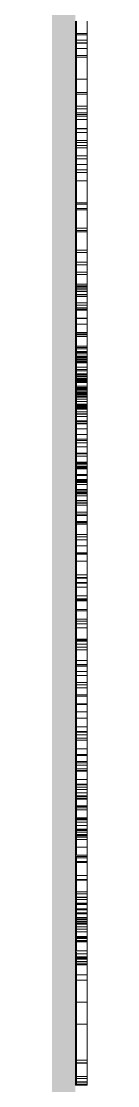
# Model space of a CAD drawing. Header units: millimetres. Extents: x -2766 to 205613, y -8553 to 29000.
# Drawn here: x 30910 to 30940, y 6154 to 7064 of the extents above; entities that cross this region are included whole.
import ezdxf

# ---------------------------------------------------------------- set-up
doc = ezdxf.new("R2010")
doc.units = ezdxf.units.MM
for name, color, linetype, lineweight, true_color in [('A-WALL-1', 9, 'Continuous', 9, 0x808080), ('A-WALL-FNSH-1', 9, 'Continuous', 9, 0x808080), ('I-FURN-1', 9, 'Continuous', 9, 0x808080)]:
    doc.layers.add(name, color=color, linetype=linetype, lineweight=lineweight, true_color=true_color)
doc.layers.add('I-WALL', color=7, linetype='Continuous', lineweight=9)

# ---------------------------------------------------------------- blocks, each defined once
blk = doc.blocks.new('Надпись в вестибюле_2 - Надпись в вестибюле_2-32623903-План расстановки мебели и оборудования 2 этажа в осях 1-12')
at = {"layer": 'I-FURN-1'}
for p, q in [((-294.08, 0), (-274.91, 0)), ((-294.08, 0), (-199.91, 0)), ((-275.25, 0), (-294.08, 0)), ((-294.08, -10), (-294.08, 0)), ((-294.08, 0), (-294.08, -10)), ((-293.75, 0), (-293.75, -10)), ((-293.75, 0), (-293.75, -10)), ((-293.24, 0), (-293.24, -10)), ((-291.45, 0), (-291.45, -10)), ((-291.18, 0), (-291.18, -10)), ((-288.37, 0), (-288.37, -10)), ((-286.74, -10), (-286.74, 0)), ((-199.91, 0), (-275.25, 0)), ((-275.25, 0), (-275.25, -10)), ((-275.25, 0), (-275.25, -10)), ((-274.91, -10), (-274.91, 0)), ((-274.91, 0), (-274.91, -10)), ((-272.62, 0), (-272.62, -10)), ((-272.62, 0), (-272.62, -10)), ((-241.95, 0), (-199.91, 0)), ((-241.95, 0), (-241.95, -10)), ((-241.95, 0), (-241.95, -10)), ((-223.17, -10), (-223.17, 0)), ((-223.17, 0), (-223.17, -10)), ((-223.12, -10), (-223.12, 0)), ((-223.12, 0), (-223.12, -10)), ((-223.12, -10), (-223.12, 0)), ((-223.12, 0), (-223.12, -10)), ((-204.34, 0), (-204.34, -10)), ((-204.34, 0), (-204.34, -10)), ((-199.91, 0), (-190.49, 0)), ((-199.91, 0), (-199.91, -10)), ((-199.91, 0), (-199.91, -10)), ((-191.33, 0), (-191.33, -10)), ((-190.49, 0), (-185.47, 0)), ((-190.49, 0), (-185.47, 0)), ((-188.34, 0), (-190.49, 0)), ((-190.49, 0), (-190.49, -10)), ((-188.72, 0), (-188.72, -10)), ((-181.88, 0), (-188.34, 0)), ((-188.34, -10), (-188.34, 0)), ((-186.33, 0), (-186.33, -10)), ((-185.47, 0), (-179.19, 0)), ((-185.47, 0), (-185.47, -10)), ((-184.89, 0), (-184.89, -10)), ((-184.49, 0), (-184.49, -10)), ((-184.45, 0), (-180.1, 0)), ((-184.45, 0), (-184.45, -10)), ((-171.65, 0), (-181.88, 0)), ((-181.88, 0), (-181.88, -10)), ((-179.19, 0), (-170.4, 0)), ((-179.19, 0), (-179.19, -10)), ((-171.65, 0), (-167.89, 0)), ((-167.73, 0), (-171.65, 0)), ((-171.65, -10), (-171.65, 0)), ((-171.25, 0), (-171.25, -10)), ((-170.51, 0), (-170.51, -10)), ((-170.4, 0), (-147.4, 0)), ((-156.59, 0), (-170.4, 0)), ((-170.4, 0), (-170.4, -10)), ((-168.63, 0), (-168.63, -10)), ((-167.89, 0), (-156.59, 0)), ((-167.89, 0), (-167.89, -10)), ((-155.94, 0), (-167.73, 0)), ((-167.73, 0), (-167.73, -10)), ((-167.13, 0), (-167.13, -10)), ((-163.06, 0), (-163.06, -10)), ((-160.74, 0), (-160.74, -10)), ((-158.68, 0), (-158.68, -10)), ((-156.59, 0), (-139.61, 0)), ((-156.59, 0), (-156.59, -10)), ((-139.61, 0), (-156.57, 0)), ((-156.57, 0), (-156.57, -10)), ((-156.55, 0), (-156.55, -10)), ((-156.29, 0), (-156.29, -10)), ((-156.27, 0), (-156.27, -10)), ((-138.72, 0), (-155.94, 0)), ((-155.94, 0), (-155.94, -10)), ((-154.89, 0), (-154.89, -10)), ((-154.89, 0), (-154.89, -10)), ((-153.99, 0), (-153.99, -10)), ((-152.48, 0), (-152.48, -10)), ((-151.38, 0), (-151.38, -10)), ((-150.85, 0), (-150.85, -10)), ((-147.77, 0), (-147.77, -10)), ((-147.4, 0), (-118.57, 0)), ((-147.4, 0), (-147.4, -10)), ((-146.83, 0), (-146.83, -10)), ((-144.35, 0), (-144.35, -10)), ((-143.32, 0), (-143.32, -10)), ((-139.66, 0), (-139.66, -10)), ((-139.61, 0), (-118.79, 0)), ((-139.61, 0), (-139.61, -10)), ((-118.79, 0), (-138.75, 0)), ((-138.75, 0), (-138.75, -10)), ((-118.57, 0), (-138.72, 0)), ((-138.72, 0), (-138.72, -10)), ((-138.71, 0), (-138.71, -10)), ((-135.43, 0), (-135.43, -10)), ((-133.7, -10), (-133.7, 0)), ((-133.7, 0), (-133.7, -10)), ((-133.65, 0), (-133.65, -10)), ((-133.37, 0), (-133.37, -10)), ((-130.56, 0), (-130.56, -10)), ((-128.94, -10), (-128.94, 0)), ((-118.79, 0), (-118.79, -10)), ((-118.68, 0), (-118.68, -10)), ((-118.57, 0), (-98.8, 0)), ((-99.77, 0), (-118.57, 0)), ((-118.57, 0), (-98.8, 0)), ((-118.57, 0), (-118.57, -10)), ((-103.88, 0), (-118.46, 0)), ((-118.46, 0), (-118.46, -10)), ((-114.87, -10), (-114.87, 0)), ((-114.87, 0), (-114.87, -10)), ((-114.87, 0), (-114.87, -10)), ((-114.87, 0), (-114.87, -10)), ((-90.81, 0), (-103.88, 0)), ((-103.88, 0), (-103.88, -10)), ((-103.04, 0), (-98.8, 0)), ((-103.04, 0), (-103.04, -10)), ((-103.04, 0), (-103.04, -10)), ((-99.77, 0), (-99.77, -10)), ((-98.8, 0), (-81.08, 0)), ((-98.8, 0), (-98.8, -10)), ((-97.67, 0), (-81.08, 0)), ((-82.2, 0), (-97.67, 0)), ((-97.67, 0), (-81.08, 0)), ((-97.67, 0), (-97.67, -10)), ((-81.08, 0), (-90.81, 0)), ((-90.81, 0), (-90.81, -10)), ((-84.2, 0), (-84.2, -10)), ((-84.2, 0), (-84.2, -10)), ((-84.2, 0), (-84.2, -10)), ((-84.2, 0), (-84.2, -10)), ((-82.2, 0), (-82.2, -10)), ((-81.08, 0), (-66.37, 0)), ((-81.08, 0), (-81.08, -10)), ((-80.66, 0), (-66.37, 0)), ((-67.22, 0), (-80.66, 0)), ((-80.66, 0), (-69.44, 0)), ((-80.66, 0), (-80.66, -10)), ((-72.1, 0), (-79.98, 0)), ((-79.98, 0), (-79.98, -10)), ((-77.86, 0), (-77.86, -10)), ((-76.57, 0), (-76.57, -10)), ((-75.91, 0), (-75.91, -10)), ((-75.47, 0), (-75.47, -10)), ((-67.3, 0), (-72.1, 0)), ((-72.1, 0), (-72.1, -10)), ((-69.44, 0), (-66.37, 0)), ((-69.44, 0), (-69.44, -10)), ((-67.3, 0), (-67.3, -10)), ((-67.22, 0), (-67.22, -10)), ((-66.37, 0), (-55.62, 0)), ((-66.37, 0), (-66.37, -10)), ((-65.7, 0), (-46.87, 0)), ((-56.08, 0), (-65.7, 0)), ((-65.7, 0), (-65.7, -10)), ((-58.77, 0), (-58.77, -10)), ((-57.07, 0), (-57.07, -10)), ((-56.08, 0), (-56.08, -10)), ((-55.62, 0), (-49.06, 0)), ((-49.17, 0), (-55.62, 0)), ((-55.62, 0), (-55.62, -10)), ((-55.35, 0), (-55.35, -10)), ((-49.81, 0), (-49.81, -10)), ((-49.17, 0), (-49.17, -10)), ((-49.06, 0), (-46.87, 0)), ((-46.87, 0), (-49.06, 0)), ((-49.06, 0), (-49.06, -10)), ((-47.73, 0), (-47.73, -10)), ((-46.87, 0), (-37.45, 0)), ((-46.87, 0), (-46.87, -10)), ((-44.36, 0), (-44.36, -10)), ((-41.58, 0), (-41.58, -10)), ((-39.53, 0), (-39.53, -10)), ((-37.45, 0), (-6.84, 0)), ((-18.61, 0), (-37.45, 0)), ((-37.45, 0), (-25.68, 0)), ((-37.45, -10), (-37.45, 0)), ((-37.45, 0), (-37.45, -10)), ((-37.04, 0), (-37.04, -10)), ((-32.81, 0), (-32.81, -10)), ((-25.68, 0), (-17.44, 0)), ((-25.68, 0), (-25.68, -10)), ((-25.18, 0), (-25.18, -10)), ((-23.72, 0), (-23.72, -10)), ((-20.69, 0), (-20.69, -10)), ((-6.84, 0), (-18.61, 0)), ((-18.61, 0), (-18.61, -10)), ((-18.61, 0), (-18.61, -10)), ((-17.44, 0), (-11.55, 0)), ((-17.44, 0), (-17.44, -10)), ((-12.34, -10), (-12.34, 0)), ((-11.55, 0), (-6.84, 0)), ((-11.55, 0), (-11.55, -10)), ((-6.84, 0), (5.26, 0)), ((2.5, 0), (-6.84, 0)), ((-6.84, 0), (63.79, 0)), ((-6.84, 0), (82.63, 0)), ((63.79, 0), (-6.84, 0)), ((-6.84, 0), (-6.84, -10)), ((-6.84, 0), (-6.84, -10)), ((-6.84, 0), (-6.84, -10)), ((0.56, 0), (0.56, -10)), ((0.56, 0), (0.56, -10)), ((8.17, 0), (2.5, 0)), ((2.5, 0), (2.5, -10)), ((5.26, -10), (5.26, 0)), ((5.26, 0), (5.26, -10)), ((7.56, 0), (7.56, -10)), ((7.62, 0), (7.62, -10)), ((7.62, 0), (7.62, -10)), ((11.99, 0), (8.17, 0)), ((8.17, 0), (8.17, -10)), ((63.79, 0), (11.99, 0)), ((11.99, 0), (11.99, -10)), ((11.99, 0), (11.99, -10)), ((19.39, 0), (19.39, -10)), ((19.39, 0), (19.39, -10)), ((24.78, 0), (24.78, -10)), ((31.16, 0), (31.16, -10)), ((31.7, -10), (31.7, 0)), ((38.23, 0), (38.23, -10)), ((38.23, 0), (38.23, -10)), ((39.4, 0), (39.4, -10)), ((45.29, 0), (45.29, -10)), ((47.81, 0), (47.81, -10)), ((50, 0), (63.79, 0)), ((50, 0), (50, -10)), ((50, 0), (50, -10)), ((50, 0), (50, -10)), ((55.83, 0), (55.83, -10)), ((59.34, 0), (59.34, -10)), ((63.79, 0), (65.31, 0)), ((77.92, 0), (63.79, 0)), ((63.79, -10), (63.79, 0)), ((63.79, 0), (63.79, -10)), ((63.85, 0), (63.85, -10)), ((65.01, 0), (65.01, -10)), ((65.31, 0), (85.32, 0)), ((65.31, 0), (86.17, 0)), ((96.75, 0), (65.31, 0)), ((65.31, -10), (65.31, 0)), ((68.83, 0), (68.83, -10)), ((68.83, 0), (68.83, -10)), ((96.75, 0), (77.92, 0)), ((77.92, 0), (77.92, -10)), ((77.92, 0), (77.92, -10)), ((79.96, 0), (79.96, -10)), ((82.63, 0), (96.75, 0)), ((82.63, -10), (82.63, 0)), ((82.63, 0), (82.63, -10)), ((85.32, 0), (85.32, -10)), ((85.32, 0), (85.32, -10)), ((86.17, 0), (96.75, 0)), ((86.17, 0), (96.75, 0)), ((96.75, 0), (86.17, 0)), ((86.17, 0), (96.75, 0)), ((86.17, 0), (86.17, -10)), ((86.84, 0), (86.84, -10)), ((96.75, 0), (120.3, 0)), ((96.75, 0), (120.3, 0)), ((102.28, 0), (96.75, 0)), ((96.75, 0), (100.15, 0)), ((120.3, 0), (96.75, 0)), ((96.75, 0), (96.75, -10)), ((96.75, 0), (96.75, -10)), ((100.15, 0), (111.15, 0)), ((100.15, 0), (100.15, -10)), ((111.15, 0), (102.28, 0)), ((102.28, 0), (102.28, -10)), ((104.09, 0), (104.09, -10)), ((111.15, 0), (120.3, 0)), ((111.15, 0), (111.15, -10)), ((119.68, 0), (112.3, 0)), ((112.3, 0), (112.3, -10)), ((119.68, 0), (119.68, -10)), ((120.3, 0), (131.24, 0)), ((120.3, 0), (139.13, 0)), ((139.13, 0), (120.3, 0)), ((120.3, 0), (120.3, -10)), ((120.3, 0), (120.3, -10)), ((120.63, -10), (120.63, 0)), ((120.63, 0), (120.63, -10)), ((121.34, 0), (139.13, 0)), ((135.25, 0), (121.34, 0)), ((121.34, 0), (121.34, -10)), ((124, 0), (124, -10)), ((131.24, 0), (171.78, 0)), ((131.24, 0), (131.24, -10)), ((134.76, -10), (134.76, 0)), ((134.76, 0), (134.76, -10)), ((192.45, 0), (135.25, 0)), ((135.25, 0), (135.25, -10)), ((139.13, 0), (219.18, 0)), ((219.18, 0), (139.13, 0)), ((139.13, 0), (139.13, -10)), ((139.13, 0), (139.13, -10)), ((139.13, 0), (139.13, -10)), ((139.13, 0), (139.13, -10)), ((139.4, -10), (139.4, 0)), ((139.47, 0), (139.47, -10)), ((139.47, 0), (139.47, -10)), ((141.77, -10), (141.77, 0)), ((141.77, 0), (141.77, -10)), ((153.59, 0), (153.59, -10)), ((153.59, 0), (153.59, -10)), ((159.41, 0), (159.41, -10)), ((159.41, 0), (159.41, -10)), ((160.26, 0), (160.26, -10)), ((160.6, 0), (160.6, -10)), ((160.6, 0), (160.6, -10)), ((166.54, 0), (187.4, 0)), ((166.54, 0), (166.54, -10)), ((171.78, 0), (192.45, 0)), ((171.78, 0), (171.78, -10)), ((174.24, 0), (174.24, -10)), ((176.37, 0), (176.37, -10)), ((185.24, 0), (185.24, -10)), ((186.39, 0), (186.39, -10)), ((186.56, 0), (186.56, -10)), ((186.56, 0), (186.56, -10)), ((187.4, 0), (187.4, -10)), ((192.45, 0), (192.45, -10)), ((193.77, 0), (193.77, -10)), ((195.43, 0), (195.43, -10)), ((201.38, 0), (201.38, -10)), ((205.02, 0), (203.05, 0)), ((203.05, 0), (205.28, 0)), ((203.05, 0), (203.05, -10)), ((203.52, 0), (203.52, -10)), ((205.02, 0), (205.02, -10)), ((210.94, 0), (205.28, 0)), ((205.28, 0), (211.97, 0)), ((205.28, 0), (205.28, -10)), ((205.32, 0), (205.32, -10)), ((209.33, 0), (209.33, -10)), ((210.94, 0), (210.94, -10)), ((220.63, 0), (211.97, 0)), ((211.97, 0), (222.77, 0)), ((211.97, 0), (211.97, -10)), ((212.38, 0), (212.38, -10)), ((213.53, 0), (213.53, -10)), ((214.75, 0), (214.75, -10)), ((214.75, 0), (214.75, -10)), ((219.18, 0), (238.02, 0)), ((238.02, 0), (219.18, 0)), ((219.18, -10), (219.18, 0)), ((219.18, 0), (219.18, -10)), ((219.18, 0), (219.18, -10)), ((219.18, 0), (219.18, -10)), ((221.88, 0), (220.63, 0)), ((220.63, 0), (220.63, -10)), ((220.92, 0), (220.92, -10)), ((221.88, 0), (221.88, -10)), ((222.57, 0), (222.57, -10)), ((222.77, 0), (237.33, 0)), ((226.68, 0), (222.77, 0)), ((222.77, 0), (222.77, -10)), ((233.93, 0), (223.3, 0)), ((223.3, 0), (227.57, 0)), ((223.3, 0), (223.3, -10)), ((233.25, 0), (226.68, 0)), ((226.68, 0), (226.68, -10)), ((227.57, 0), (234.83, 0)), ((227.57, 0), (227.57, -10)), ((232.47, 0), (232.47, -10)), ((237.33, 0), (233.25, 0)), ((233.25, 0), (233.25, -10)), ((233.59, 0), (233.59, -10)), ((233.59, 0), (233.59, -10)), ((233.93, 0), (233.93, -10)), ((237.33, 0), (234.83, 0)), ((234.83, 0), (237.33, 0)), ((234.83, 0), (234.83, -10)), ((236.48, 0), (236.48, -10)), ((237.33, 0), (237.33, -10)), ((251.28, 0), (238.02, 0)), ((238.02, 0), (254.61, 0)), ((243.33, 0), (238.02, 0)), ((238.02, 0), (245.26, 0)), ((238.02, 0), (238.02, -10)), ((238.02, 0), (238.02, -10)), ((256.62, 0), (243.33, 0)), ((243.33, 0), (243.33, -10)), ((245.26, 0), (257.76, 0)), ((245.26, 0), (245.26, -10)), ((245.86, 0), (245.86, -10)), ((261.64, 0), (251.28, 0)), ((251.28, 0), (251.28, -10)), ((254.61, 0), (261.64, 0)), ((254.61, 0), (254.61, -10)), ((261.64, 0), (256.62, 0)), ((256.62, 0), (256.62, -10)), ((257.76, 0), (261.64, 0)), ((257.76, 0), (257.76, -10)), ((270.98, 0), (261.64, 0)), ((261.64, 0), (270.98, 0)), ((270.98, 0), (261.64, 0)), ((261.64, 0), (270.98, 0)), ((270.98, 0), (261.64, 0)), ((261.64, 0), (270.98, 0)), ((261.64, 0), (261.64, -10)), ((266.54, 0), (266.54, -10)), ((270.98, 0), (272.52, 0)), ((272.52, 0), (270.98, 0)), ((283.53, 0), (270.98, 0)), ((270.98, 0), (286.76, 0)), ((272.52, 0), (270.98, 0)), ((270.98, 0), (272.52, 0)), ((270.98, -10), (270.98, 0)), ((272.52, 0), (271.25, 0)), ((271.25, 0), (272.52, 0)), ((271.25, 0), (271.25, -10)), ((272.52, 0), (277.14, 0)), ((272.52, 0), (272.52, -10)), ((272.8, 0), (272.8, -10)), ((273.01, -10), (273.01, 0)), ((273.13, 0), (273.13, -10)), ((273.53, 0), (286.76, 0)), ((286.76, 0), (273.53, 0)), ((273.53, 0), (289.82, 0)), ((286.76, 0), (273.53, 0)), ((273.53, 0), (286.76, 0)), ((273.53, 0), (273.53, -10)), ((281.19, 0), (273.53, 0)), ((273.53, 0), (273.53, -10)), ((277.13, 0), (277.13, -10)), ((277.14, 0), (284.35, 0)), ((277.14, 0), (277.14, -10)), ((279.11, 0), (279.11, -10)), ((279.36, 0), (279.36, -10)), ((289.82, 0), (281.19, 0)), ((281.19, 0), (281.19, -10)), ((283.53, -10), (283.53, 0)), ((289.82, 0), (284.35, 0)), ((284.35, 0), (293.63, 0)), ((284.35, 0), (284.35, -10)), ((285.02, 0), (285.02, -10)), ((286.05, 0), (286.05, -10)), ((286.76, 0), (289.82, 0)), ((286.76, 0), (286.76, -10)), ((289.82, 0), (286.83, 0)), ((286.83, 0), (286.83, -10)), ((286.97, 0), (289.82, 0)), ((289.82, 0), (286.97, 0)), ((286.97, 0), (289.82, 0)), ((286.97, 0), (286.97, -10)), ((287.74, 0), (287.74, -10)), ((287.74, 0), (287.74, -10)), ((289.82, 0), (293.63, 0)), ((293.63, 0), (289.82, 0)), ((289.82, 0), (293.63, 0)), ((293.63, 0), (289.82, 0)), ((289.82, 0), (293.63, 0)), ((293.63, 0), (289.82, 0)), ((289.82, 0), (293.63, 0)), ((293.63, 0), (289.82, 0)), ((291.81, 0), (289.82, 0)), ((289.82, 0), (293.63, 0)), ((289.82, 0), (289.82, -10)), ((297.78, 0), (291.81, 0)), ((291.81, 0), (291.81, -10)), ((293.63, 0), (323.77, 0)), ((293.63, 0), (293.63, -10)), ((293.68, 0), (293.68, -10)), ((302.03, 0), (293.99, 0)), ((293.99, 0), (302.03, 0)), ((293.99, 0), (306.21, 0)), ((293.99, 0), (293.99, -10)), ((294.18, 0), (311.26, 0)), ((298.25, 0), (294.18, 0)), ((294.18, 0), (300.08, 0)), ((294.18, 0), (294.18, -10)), ((312.74, 0), (294.18, 0)), ((294.18, 0), (294.18, -10)), ((312.57, 0), (294.65, 0)), ((294.65, 0), (294.65, -10)), ((294.72, 0), (294.72, -10)), ((295.97, 0), (295.97, -10)), ((296.86, 0), (296.86, -10)), ((297.39, 0), (297.39, -10)), ((308.06, 0), (297.78, 0)), ((297.78, 0), (297.78, -10)), ((306.21, 0), (298.25, 0)), ((298.25, 0), (298.25, -10)), ((299.57, 0), (299.57, -10)), ((299.57, 0), (299.57, -10)), ((300.08, 0), (312.74, 0)), ((300.08, 0), (309.97, 0)), ((300.08, 0), (300.08, -10)), ((300.77, 0), (300.77, -10)), ((301.65, 0), (301.65, -10)), ((302.03, 0), (312.74, 0)), ((302.03, 0), (302.03, -10)), ((312.74, 0), (303.14, 0)), ((303.14, 0), (303.14, -10)), ((306.21, 0), (327.71, 0)), ((306.21, 0), (306.21, -10)), ((306.58, 0), (306.58, -10)), ((306.58, 0), (306.58, -10)), ((312.74, 0), (307.18, 0)), ((307.18, 0), (307.18, -10)), ((307.33, 0), (307.33, -10)), ((308.02, 0), (308.02, -10)), ((322.96, 0), (308.06, 0)), ((308.06, 0), (308.06, -10)), ((308.92, 0), (308.92, -10)), ((309.97, 0), (312.74, 0)), ((309.97, 0), (309.97, -10)), ((311.26, 0), (312.74, 0)), ((311.26, 0), (311.26, -10)), ((311.42, 0), (311.42, -10)), ((312.57, 0), (312.57, -10)), ((312.74, 0), (323.77, 0)), ((323.77, 0), (312.74, 0)), ((312.74, 0), (323.77, 0)), ((312.74, 0), (316.06, 0)), ((317.3, 0), (312.74, 0)), ((312.74, 0), (312.74, -10)), ((323.77, 0), (313.71, 0)), ((313.71, 0), (313.71, -10)), ((316.06, 0), (323.77, 0)), ((316.06, -10), (316.06, 0)), ((327.25, 0), (317.3, 0)), ((317.3, 0), (317.3, -10)), ((317.42, 0), (317.42, -10)), ((319.35, 0), (319.35, -10)), ((322.96, 0), (322.96, -10)), ((323.77, 0), (388.7, 0)), ((369.87, 0), (323.77, 0)), ((323.77, 0), (323.77, -10)), ((324.22, 0), (332.54, 0)), ((324.22, 0), (332.54, 0)), ((326.2, 0), (324.22, 0)), ((324.22, 0), (332.54, 0)), ((332.54, 0), (324.22, 0)), ((324.22, 0), (324.22, -10)), ((325.37, 0), (325.37, -10)), ((332.54, 0), (326.2, 0)), ((326.2, 0), (326.2, -10)), ((327.25, 0), (327.25, -10)), ((336.21, 0), (327.71, 0)), ((327.71, 0), (369.87, 0)), ((327.71, 0), (327.71, -10)), ((328.69, 0), (328.69, -10)), ((330.71, 0), (330.71, -10)), ((331.85, 0), (331.85, -10)), ((332.54, 0), (334.9, 0)), ((332.54, 0), (334.9, 0)), ((334.9, 0), (332.54, 0)), ((332.54, 0), (332.54, -10)), ((334.9, 0), (360.79, 0)), ((334.9, 0), (334.9, -10)), ((347.13, 0), (336.21, 0)), ((336.21, 0), (336.21, -10)), ((337.18, -10), (337.18, 0)), ((337.18, 0), (337.18, -10)), ((345.34, 0), (345.34, -10)), ((346.88, 0), (346.88, -10)), ((369.87, 0), (347.13, 0)), ((347.13, 0), (347.13, -10)), ((347.21, 0), (347.21, -10)), ((347.62, 0), (347.62, -10)), ((349.01, -10), (349.01, 0)), ((349.01, 0), (349.01, -10)), ((356.02, 0), (356.02, -10)), ((356.02, 0), (356.02, -10)), ((356.02, 0), (356.02, -10)), ((356.02, 0), (356.02, -10)), ((360.79, 0), (369.87, 0)), ((360.79, 0), (369.87, 0)), ((369.87, 0), (360.79, 0)), ((360.79, -10), (360.79, 0)), ((360.79, 0), (360.79, -10)), ((360.92, 0), (360.92, -10)), ((361.06, 0), (361.06, -10)), ((367.85, 0), (367.85, -10)), ((367.85, 0), (367.85, -10)), ((368.27, 0), (368.27, -10)), ((368.74, 0), (368.74, -10)), ((369.87, 0), (388.7, 0)), ((369.87, 0), (379.63, 0)), ((380.99, 0), (369.87, 0)), ((388.7, 0), (369.87, 0)), ((369.87, 0), (369.87, -10)), ((369.87, 0), (369.87, -10)), ((369.87, -10), (369.87, 0)), ((369.87, 0), (369.87, -10)), ((372.34, 0), (372.34, -10)), ((374.16, 0), (374.16, -10)), ((379.63, 0), (388.7, 0)), ((379.63, 0), (379.63, -10)), ((379.63, 0), (379.63, -10)), ((388.7, 0), (380.99, 0)), ((380.99, 0), (380.99, -10)), ((381.26, 0), (381.26, -10)), ((384.05, 0), (384.05, -10)), ((385.35, 0), (385.35, -10)), ((386.65, 0), (386.65, -10)), ((387.79, 0), (387.79, -10)), ((388.7, 0), (417.29, 0)), ((388.7, 0), (419.31, 0)), ((419.31, 0), (388.7, 0)), ((388.7, 0), (388.7, -10)), ((388.7, 0), (388.7, -10)), ((390.15, -10), (390.15, 0)), ((398.31, 0), (398.31, -10)), ((400.29, 0), (400.29, -10)), ((406.63, 0), (406.63, -10)), ((408.98, 0), (408.98, -10)), ((417.29, 0), (417.29, -10)), ((417.29, 0), (417.29, -10)), ((419.31, 0), (458.5, 0)), ((459.68, 0), (419.31, 0)), ((419.31, 0), (438.15, 0)), ((584.12, 0), (419.31, 0)), ((419.31, 0), (419.31, -10)), ((419.31, 0), (419.31, -10)), ((434.88, -10), (434.88, 0)), ((434.88, 0), (434.88, -10)), ((436.07, 0), (436.07, -10)), ((436.07, 0), (436.07, -10)), ((436.07, 0), (436.07, -10)), ((436.07, 0), (436.07, -10)), ((438.15, 0), (492.3, 0)), ((438.15, 0), (438.15, -10)), ((438.15, 0), (438.15, -10)), ((453.72, 0), (453.72, -10)), ((453.72, 0), (453.72, -10)), ((454.91, 0), (454.91, -10)), ((454.91, 0), (454.91, -10)), ((458.5, 0), (478.52, 0)), ((458.5, 0), (458.5, -10)), ((478.52, 0), (459.68, 0)), ((459.68, 0), (459.68, -10)), ((459.68, 0), (459.68, -10)), ((478.52, 0), (478.52, -10)), ((478.52, 0), (478.52, -10)), ((485.57, 0), (497.35, 0)), ((485.57, 0), (485.57, -10)), ((485.57, 0), (485.57, -10)), ((487.87, -10), (487.87, 0)), ((487.87, 0), (487.87, -10)), ((492.3, 0), (511.14, 0)), ((492.3, -10), (492.3, 0)), ((492.3, 0), (492.3, -10)), ((497.35, 0), (584.12, 0)), ((512.99, 0), (497.35, 0)), ((497.35, 0), (499.71, 0)), ((497.35, 0), (497.35, -10)), ((499.71, 0), (508.72, 0)), ((499.71, 0), (499.71, -10)), ((506.7, 0), (506.7, -10)), ((506.7, 0), (506.7, -10)), ((506.7, 0), (506.7, -10)), ((506.7, 0), (506.7, -10)), ((508.72, 0), (519.63, 0)), ((508.72, 0), (508.72, -10)), ((511.14, 0), (565.29, 0)), ((511.14, 0), (511.14, -10)), ((511.14, 0), (511.14, -10)), ((522.79, 0), (512.99, 0)), ((512.99, 0), (512.99, -10)), ((519.63, 0), (523.25, 0)), ((519.63, 0), (519.63, -10)), ((522.79, 0), (522.79, -10)), ((523.25, 0), (584.12, 0)), ((530.72, 0), (523.25, 0)), ((523.25, -10), (523.25, 0)), ((523.25, 0), (523.25, -10)), ((536.51, 0), (530.72, 0)), ((530.72, 0), (530.72, -10)), ((533.77, 0), (533.77, -10)), ((533.77, 0), (533.77, -10)), ((535.01, -10), (535.01, 0)), ((535.01, 0), (535.01, -10)), ((539.9, 0), (536.51, 0)), ((536.51, 0), (536.51, -10)), ((542.09, 0), (539.9, 0)), ((539.9, 0), (539.9, -10)), ((584.12, 0), (542.09, 0)), ((542.09, 0), (542.09, -10)), ((542.09, 0), (542.09, -10)), ((552.6, 0), (552.6, -10)), ((552.6, 0), (552.6, -10)), ((553.85, 0), (553.85, -10)), ((553.85, 0), (553.85, -10)), ((565.29, 0), (584.12, 0)), ((565.29, 0), (565.29, -10)), ((565.29, 0), (565.29, -10)), ((584.12, 0), (603.29, 0)), ((584.12, 0), (614.73, 0)), ((596.24, 0), (584.12, 0)), ((584.12, 0), (584.12, -10)), ((584.12, 0), (584.12, -10)), ((585.57, 0), (585.57, -10)), ((585.57, 0), (585.57, -10)), ((591.47, 0), (591.47, -10)), ((591.47, 0), (591.47, -10)), ((596.17, 0), (596.17, -10)), ((596.17, 0), (596.17, -10)), ((614.73, 0), (596.24, 0)), ((596.24, 0), (596.24, -10)), ((596.24, 0), (596.24, -10)), ((598.53, 0), (598.53, -10)), ((598.53, 0), (598.53, -10)), ((603.29, 0), (603.29, -10)), ((603.29, 0), (603.29, -10)), ((604.4, 0), (604.4, -10)), ((604.4, 0), (604.4, -10)), ((604.4, 0), (604.4, -10)), ((604.4, 0), (604.4, -10)), ((-294.08, -10), (-291.45, -10)), ((-291.45, -10), (-294.08, -10)), ((-274.91, -10), (-294.08, -10)), ((-294.08, -10), (-275.25, -10)), ((-199.91, -10), (-294.08, -10)), ((-293.75, -10), (-274.91, -10)), ((-293.24, -10), (-291.45, -10)), ((-291.45, -10), (-293.24, -10)), ((-288.37, -10), (-291.45, -10)), ((-291.18, -10), (-286.74, -10)), ((-286.74, -10), (-288.37, -10)), ((-275.25, -10), (-199.91, -10)), ((-241.95, -10), (-272.62, -10)), ((-272.62, -10), (-241.95, -10)), ((-223.12, -10), (-241.95, -10)), ((-241.95, -10), (-223.17, -10)), ((-241.95, -10), (-223.12, -10)), ((-199.91, -10), (-241.95, -10)), ((-223.12, -10), (-204.34, -10)), ((-199.91, -10), (-223.12, -10)), ((-223.12, -10), (-199.91, -10)), ((-199.91, -10), (-223.12, -10)), ((-223.12, -10), (-199.91, -10)), ((-199.91, -10), (-223.12, -10)), ((-223.12, -10), (-199.91, -10)), ((-204.34, -10), (-199.91, -10)), ((-199.91, -10), (-190.49, -10)), ((-190.49, -10), (-199.91, -10)), ((-199.91, -10), (-191.33, -10)), ((-190.49, -10), (-199.91, -10)), ((-199.91, -10), (-190.49, -10)), ((-190.49, -10), (-199.91, -10)), ((-199.91, -10), (-190.49, -10)), ((-190.49, -10), (-199.91, -10)), ((-190.49, -10), (-185.47, -10)), ((-185.47, -10), (-190.49, -10)), ((-190.49, -10), (-185.47, -10)), ((-188.72, -10), (-190.49, -10)), ((-190.49, -10), (-186.33, -10)), ((-185.47, -10), (-190.49, -10)), ((-190.49, -10), (-185.47, -10)), ((-185.47, -10), (-190.49, -10)), ((-190.49, -10), (-188.34, -10)), ((-185.47, -10), (-190.49, -10)), ((-185.47, -10), (-188.72, -10)), ((-188.34, -10), (-181.88, -10)), ((-179.19, -10), (-185.47, -10)), ((-184.45, -10), (-171.65, -10)), ((-171.65, -10), (-184.45, -10)), ((-184.45, -10), (-171.65, -10)), ((-171.65, -10), (-184.45, -10)), ((-184.45, -10), (-171.65, -10)), ((-171.65, -10), (-184.45, -10)), ((-184.45, -10), (-171.65, -10)), ((-171.65, -10), (-184.45, -10)), ((-181.88, -10), (-171.65, -10)), ((-170.4, -10), (-179.19, -10)), ((-171.65, -10), (-167.89, -10)), ((-168.63, -10), (-171.65, -10)), ((-171.65, -10), (-168.63, -10)), ((-156.59, -10), (-171.65, -10)), ((-171.65, -10), (-167.73, -10)), ((-167.89, -10), (-171.65, -10)), ((-170.4, -10), (-168.63, -10)), ((-168.63, -10), (-170.4, -10)), ((-168.63, -10), (-170.4, -10)), ((-170.4, -10), (-168.63, -10)), ((-170.4, -10), (-156.59, -10)), ((-147.4, -10), (-170.4, -10)), ((-167.89, -10), (-156.59, -10)), ((-156.59, -10), (-167.89, -10)), ((-156.59, -10), (-167.89, -10)), ((-167.89, -10), (-163.06, -10)), ((-158.68, -10), (-167.89, -10)), ((-167.89, -10), (-160.74, -10)), ((-156.59, -10), (-167.89, -10)), ((-167.73, -10), (-155.94, -10)), ((-167.13, -10), (-156.59, -10)), ((-163.06, -10), (-156.59, -10)), ((-160.74, -10), (-156.59, -10)), ((-156.59, -10), (-158.68, -10)), ((-139.61, -10), (-156.59, -10)), ((-156.57, -10), (-139.61, -10)), ((-156.29, -10), (-154.89, -10)), ((-154.89, -10), (-156.29, -10)), ((-152.48, -10), (-156.29, -10)), ((-156.29, -10), (-153.99, -10)), ((-153.99, -10), (-156.29, -10)), ((-156.29, -10), (-153.99, -10)), ((-147.4, -10), (-156.29, -10)), ((-156.27, -10), (-152.48, -10)), ((-155.94, -10), (-138.72, -10)), ((-153.99, -10), (-152.48, -10)), ((-152.48, -10), (-153.99, -10)), ((-153.99, -10), (-152.48, -10)), ((-152.48, -10), (-153.99, -10)), ((-153.99, -10), (-152.48, -10)), ((-150.85, -10), (-152.48, -10)), ((-152.48, -10), (-147.77, -10)), ((-147.4, -10), (-152.48, -10)), ((-152.48, -10), (-147.4, -10)), ((-151.38, -10), (-147.77, -10)), ((-147.77, -10), (-150.85, -10)), ((-118.57, -10), (-147.4, -10)), ((-146.83, -10), (-144.35, -10)), ((-143.32, -10), (-146.83, -10)), ((-146.83, -10), (-139.66, -10)), ((-139.66, -10), (-146.83, -10)), ((-143.32, -10), (-139.66, -10)), ((-139.66, -10), (-143.32, -10)), ((-139.61, -10), (-133.65, -10)), ((-135.43, -10), (-139.61, -10)), ((-133.65, -10), (-139.61, -10)), ((-118.79, -10), (-139.61, -10)), ((-138.75, -10), (-118.79, -10)), ((-138.72, -10), (-118.57, -10)), ((-138.71, -10), (-133.65, -10)), ((-133.65, -10), (-135.43, -10)), ((-133.65, -10), (-128.94, -10)), ((-128.94, -10), (-133.65, -10)), ((-130.56, -10), (-133.65, -10)), ((-133.37, -10), (-128.94, -10)), ((-128.94, -10), (-130.56, -10)), ((-128.94, -10), (-118.79, -10)), ((-118.79, -10), (-128.94, -10)), ((-118.57, -10), (-114.87, -10)), ((-103.04, -10), (-118.57, -10)), ((-98.8, -10), (-118.57, -10)), ((-118.57, -10), (-99.77, -10)), ((-98.8, -10), (-118.57, -10)), ((-118.46, -10), (-103.88, -10)), ((-114.87, -10), (-103.04, -10)), ((-114.87, -10), (-103.04, -10)), ((-103.04, -10), (-114.87, -10)), ((-103.88, -10), (-90.81, -10)), ((-103.04, -10), (-98.8, -10)), ((-98.8, -10), (-103.04, -10)), ((-103.04, -10), (-98.8, -10)), ((-98.8, -10), (-103.04, -10)), ((-103.04, -10), (-98.8, -10)), ((-98.8, -10), (-103.04, -10)), ((-81.08, -10), (-98.8, -10)), ((-97.67, -10), (-84.2, -10)), ((-84.2, -10), (-97.67, -10)), ((-97.67, -10), (-84.2, -10)), ((-84.2, -10), (-97.67, -10)), ((-97.67, -10), (-84.2, -10)), ((-81.08, -10), (-97.67, -10)), ((-81.08, -10), (-97.67, -10)), ((-97.67, -10), (-82.2, -10)), ((-90.81, -10), (-81.08, -10)), ((-84.2, -10), (-81.08, -10)), ((-81.08, -10), (-84.2, -10)), ((-84.2, -10), (-81.08, -10)), ((-81.08, -10), (-84.2, -10)), ((-84.2, -10), (-81.08, -10)), ((-81.08, -10), (-84.2, -10)), ((-84.2, -10), (-81.08, -10)), ((-81.08, -10), (-84.2, -10)), ((-84.2, -10), (-81.08, -10)), ((-66.37, -10), (-81.08, -10)), ((-80.66, -10), (-76.57, -10)), ((-77.86, -10), (-80.66, -10)), ((-80.66, -10), (-75.91, -10)), ((-75.47, -10), (-80.66, -10)), ((-80.66, -10), (-66.37, -10)), ((-66.37, -10), (-80.66, -10)), ((-80.66, -10), (-66.37, -10)), ((-66.37, -10), (-80.66, -10)), ((-80.66, -10), (-66.37, -10)), ((-66.37, -10), (-80.66, -10)), ((-69.44, -10), (-80.66, -10)), ((-80.66, -10), (-67.22, -10)), ((-79.98, -10), (-72.1, -10)), ((-66.37, -10), (-77.86, -10)), ((-75.91, -10), (-66.37, -10)), ((-75.47, -10), (-66.37, -10)), ((-66.37, -10), (-75.47, -10)), ((-72.1, -10), (-67.3, -10)), ((-66.37, -10), (-69.44, -10)), ((-55.62, -10), (-66.37, -10)), ((-65.7, -10), (-55.62, -10)), ((-55.62, -10), (-65.7, -10)), ((-65.7, -10), (-57.07, -10)), ((-58.77, -10), (-65.7, -10)), ((-65.7, -10), (-46.87, -10)), ((-46.87, -10), (-65.7, -10)), ((-65.7, -10), (-46.87, -10)), ((-46.87, -10), (-65.7, -10)), ((-65.7, -10), (-46.87, -10)), ((-46.87, -10), (-65.7, -10)), ((-65.7, -10), (-56.08, -10)), ((-55.62, -10), (-58.77, -10)), ((-57.07, -10), (-55.62, -10)), ((-55.62, -10), (-49.17, -10)), ((-49.06, -10), (-55.62, -10)), ((-55.35, -10), (-49.81, -10)), ((-46.87, -10), (-55.35, -10)), ((-55.35, -10), (-46.87, -10)), ((-47.73, -10), (-55.35, -10)), ((-49.06, -10), (-47.73, -10)), ((-49.06, -10), (-46.87, -10)), ((-46.87, -10), (-49.06, -10)), ((-46.87, -10), (-39.53, -10)), ((-37.45, -10), (-46.87, -10)), ((-46.87, -10), (-44.36, -10)), ((-41.58, -10), (-46.87, -10)), ((-46.87, -10), (-37.45, -10)), ((-37.45, -10), (-46.87, -10)), ((-46.87, -10), (-37.45, -10)), ((-37.45, -10), (-46.87, -10)), ((-46.87, -10), (-37.45, -10)), ((-37.45, -10), (-46.87, -10)), ((-44.36, -10), (-39.53, -10)), ((-39.53, -10), (-41.58, -10)), ((-39.53, -10), (-37.45, -10)), ((-37.45, -10), (-6.84, -10)), ((-6.84, -10), (-37.45, -10)), ((-37.45, -10), (-6.84, -10)), ((-6.84, -10), (-37.45, -10)), ((-37.45, -10), (-6.84, -10)), ((-6.84, -10), (-37.45, -10)), ((-25.68, -10), (-37.45, -10)), ((-37.45, -10), (-18.61, -10)), ((-37.04, -10), (-32.81, -10)), ((-25.68, -10), (-37.04, -10)), ((-32.81, -10), (-25.68, -10)), ((-17.44, -10), (-25.68, -10)), ((-25.18, -10), (-23.72, -10)), ((-20.69, -10), (-25.18, -10)), ((-23.72, -10), (-20.69, -10)), ((-18.61, -10), (-6.84, -10)), ((-11.55, -10), (-17.44, -10)), ((-11.55, -10), (-6.84, -10)), ((-6.84, -10), (-11.55, -10)), ((-6.84, -10), (-11.55, -10)), ((-6.84, -10), (0.56, -10)), ((0.56, -10), (-6.84, -10)), ((-6.84, -10), (0.56, -10)), ((0.56, -10), (-6.84, -10)), ((-6.84, -10), (0.56, -10)), ((0.56, -10), (-6.84, -10)), ((-6.84, -10), (5.26, -10)), ((5.26, -10), (-6.84, -10)), ((63.79, -10), (-6.84, -10)), ((-6.84, -10), (2.5, -10)), ((-6.84, -10), (63.79, -10)), ((82.63, -10), (-6.84, -10)), ((0.56, -10), (5.26, -10)), ((5.26, -10), (0.56, -10)), ((0.56, -10), (5.26, -10)), ((5.26, -10), (0.56, -10)), ((2.5, -10), (8.17, -10)), ((5.26, -10), (7.56, -10)), ((7.62, -10), (5.26, -10)), ((5.26, -10), (7.62, -10)), ((7.62, -10), (5.26, -10)), ((7.62, -10), (19.39, -10)), ((19.39, -10), (7.62, -10)), ((8.17, -10), (11.99, -10)), ((11.99, -10), (63.79, -10)), ((19.39, -10), (24.78, -10)), ((47.81, -10), (19.39, -10)), ((31.16, -10), (19.39, -10)), ((19.39, -10), (38.23, -10)), ((24.78, -10), (31.16, -10)), ((39.4, -10), (31.16, -10)), ((31.7, -10), (50, -10)), ((31.7, -10), (45.29, -10)), ((50, -10), (31.7, -10)), ((38.23, -10), (50, -10)), ((45.29, -10), (39.4, -10)), ((50, -10), (45.29, -10)), ((46.45, -10), (50, -10)), ((50, -10), (47.81, -10)), ((50, -10), (63.79, -10)), ((63.79, -10), (50, -10)), ((50, -10), (55.83, -10)), ((63.79, -10), (50, -10)), ((63.79, -10), (50, -10)), ((50, -10), (59.34, -10)), ((50, -10), (63.79, -10)), ((63.79, -10), (50, -10)), ((55.83, -10), (63.79, -10)), ((59.34, -10), (63.79, -10)), ((65.31, -10), (63.79, -10)), ((63.79, -10), (65.01, -10)), ((63.79, -10), (65.31, -10)), ((65.31, -10), (63.79, -10)), ((63.79, -10), (77.92, -10)), ((63.85, -10), (65.31, -10)), ((65.31, -10), (63.85, -10)), ((63.85, -10), (65.31, -10)), ((65.31, -10), (63.85, -10)), ((65.31, -10), (79.96, -10)), ((85.32, -10), (65.31, -10)), ((79.96, -10), (65.31, -10)), ((85.32, -10), (65.31, -10)), ((65.31, -10), (68.83, -10)), ((65.31, -10), (85.32, -10)), ((85.32, -10), (65.31, -10)), ((65.31, -10), (96.75, -10)), ((86.17, -10), (65.31, -10)), ((66.39, -10), (79.96, -10)), ((68.83, -10), (85.32, -10)), ((77.92, -10), (96.75, -10)), ((79.96, -10), (85.32, -10)), ((96.75, -10), (82.63, -10)), ((96.75, -10), (86.17, -10)), ((96.75, -10), (86.17, -10)), ((86.17, -10), (96.75, -10)), ((86.17, -10), (96.75, -10)), ((96.75, -10), (86.17, -10)), ((96.75, -10), (86.17, -10)), ((86.17, -10), (96.75, -10)), ((96.75, -10), (86.17, -10)), ((86.84, -10), (96.75, -10)), ((96.75, -10), (104.09, -10)), ((120.3, -10), (96.75, -10)), ((120.3, -10), (96.75, -10)), ((96.75, -10), (120.3, -10)), ((96.75, -10), (120.3, -10)), ((120.3, -10), (96.75, -10)), ((96.75, -10), (120.3, -10)), ((100.15, -10), (96.75, -10)), ((96.75, -10), (102.28, -10)), ((120.3, -10), (96.75, -10)), ((111.15, -10), (100.15, -10)), ((102.28, -10), (111.15, -10)), ((104.09, -10), (120.3, -10)), ((120.3, -10), (111.15, -10)), ((112.3, -10), (119.68, -10)), ((131.24, -10), (120.3, -10)), ((120.3, -10), (139.13, -10)), ((139.13, -10), (120.3, -10)), ((121.34, -10), (124, -10)), ((124, -10), (121.34, -10)), ((121.34, -10), (134.76, -10)), ((139.13, -10), (121.34, -10)), ((121.34, -10), (135.25, -10)), ((171.78, -10), (131.24, -10)), ((134.76, -10), (139.13, -10)), ((135.25, -10), (192.45, -10)), ((139.13, -10), (219.18, -10)), ((219.18, -10), (139.13, -10)), ((139.47, -10), (141.77, -10)), ((141.77, -10), (139.47, -10)), ((139.47, -10), (153.59, -10)), ((153.59, -10), (139.47, -10)), ((141.77, -10), (153.59, -10)), ((153.59, -10), (141.77, -10)), ((141.77, -10), (153.59, -10)), ((153.59, -10), (141.77, -10)), ((153.59, -10), (160.26, -10)), ((160.26, -10), (153.59, -10)), ((153.59, -10), (166.54, -10)), ((160.6, -10), (153.59, -10)), ((160.6, -10), (166.54, -10)), ((166.54, -10), (160.6, -10)), ((160.6, -10), (166.54, -10)), ((166.54, -10), (160.6, -10)), ((166.54, -10), (160.6, -10)), ((166.54, -10), (186.56, -10)), ((174.24, -10), (166.54, -10)), ((166.54, -10), (176.37, -10)), ((186.56, -10), (166.54, -10)), ((166.54, -10), (186.56, -10)), ((186.56, -10), (166.54, -10)), ((166.54, -10), (192.45, -10)), ((187.4, -10), (166.54, -10)), ((192.45, -10), (171.78, -10)), ((185.24, -10), (174.24, -10)), ((176.37, -10), (185.24, -10)), ((186.56, -10), (185.24, -10)), ((187.4, -10), (192.45, -10)), ((192.45, -10), (187.4, -10)), ((187.4, -10), (192.45, -10)), ((192.45, -10), (187.4, -10)), ((187.4, -10), (192.45, -10)), ((192.45, -10), (187.4, -10)), ((192.45, -10), (187.4, -10)), ((187.4, -10), (192.45, -10)), ((192.45, -10), (187.4, -10)), ((192.45, -10), (195.43, -10)), ((195.43, -10), (192.45, -10)), ((192.45, -10), (193.77, -10)), ((203.05, -10), (192.45, -10)), ((192.45, -10), (203.05, -10)), ((203.05, -10), (192.45, -10)), ((192.45, -10), (203.05, -10)), ((201.38, -10), (192.45, -10)), ((192.45, -10), (203.05, -10)), ((203.05, -10), (192.45, -10)), ((193.77, -10), (195.43, -10)), ((195.43, -10), (203.05, -10)), ((203.05, -10), (201.38, -10)), ((203.05, -10), (205.28, -10)), ((205.28, -10), (203.05, -10)), ((203.05, -10), (211.97, -10)), ((211.97, -10), (203.05, -10)), ((203.05, -10), (221.88, -10)), ((211.97, -10), (203.05, -10)), ((221.88, -10), (203.05, -10)), ((205.28, -10), (203.05, -10)), ((203.05, -10), (205.02, -10)), ((203.52, -10), (211.97, -10)), ((211.97, -10), (205.28, -10)), ((205.28, -10), (210.94, -10)), ((205.32, -10), (209.33, -10)), ((211.97, -10), (205.32, -10)), ((209.33, -10), (211.97, -10)), ((222.77, -10), (211.97, -10)), ((211.97, -10), (220.63, -10)), ((212.38, -10), (221.88, -10)), ((221.88, -10), (212.38, -10)), ((212.38, -10), (221.88, -10)), ((214.75, -10), (212.38, -10)), ((221.88, -10), (212.38, -10)), ((213.53, -10), (220.92, -10)), ((221.88, -10), (214.75, -10)), ((219.18, -10), (238.02, -10)), ((238.02, -10), (219.18, -10)), ((220.63, -10), (221.88, -10)), ((222.77, -10), (226.68, -10)), ((237.33, -10), (222.77, -10)), ((223.3, -10), (232.47, -10)), ((232.47, -10), (223.3, -10)), ((223.3, -10), (232.47, -10)), ((232.47, -10), (223.3, -10)), ((223.3, -10), (236.48, -10)), ((232.47, -10), (223.3, -10)), ((227.57, -10), (223.3, -10)), ((223.3, -10), (233.93, -10)), ((226.68, -10), (233.25, -10)), ((234.83, -10), (227.57, -10)), ((237.33, -10), (232.47, -10)), ((233.25, -10), (237.33, -10)), ((233.59, -10), (237.33, -10)), ((237.33, -10), (233.59, -10)), ((233.59, -10), (237.33, -10)), ((237.33, -10), (233.59, -10)), ((237.33, -10), (234.83, -10)), ((234.83, -10), (237.33, -10)), ((238.02, -10), (245.26, -10)), ((245.26, -10), (238.02, -10)), ((238.02, -10), (261.64, -10)), ((261.64, -10), (238.02, -10)), ((238.02, -10), (261.64, -10)), ((261.64, -10), (238.02, -10)), ((245.26, -10), (238.02, -10)), ((238.02, -10), (243.33, -10)), ((254.61, -10), (238.02, -10)), ((238.02, -10), (251.28, -10)), ((243.33, -10), (256.62, -10)), ((257.76, -10), (245.26, -10)), ((245.86, -10), (261.64, -10)), ((261.64, -10), (245.86, -10)), ((251.28, -10), (261.64, -10)), ((261.64, -10), (254.61, -10)), ((256.62, -10), (261.64, -10)), ((261.64, -10), (257.76, -10)), ((261.64, -10), (266.54, -10)), ((266.54, -10), (261.64, -10)), ((261.64, -10), (270.98, -10)), ((270.98, -10), (261.64, -10)), ((261.64, -10), (270.98, -10)), ((270.98, -10), (261.64, -10)), ((270.98, -10), (261.64, -10)), ((261.64, -10), (270.98, -10)), ((270.98, -10), (261.64, -10)), ((261.64, -10), (270.98, -10)), ((270.98, -10), (261.64, -10)), ((261.64, -10), (270.98, -10)), ((270.98, -10), (272.52, -10)), ((272.52, -10), (270.98, -10)), ((272.52, -10), (270.98, -10)), ((270.98, -10), (272.52, -10)), ((286.76, -10), (270.98, -10)), ((270.98, -10), (283.53, -10)), ((271.25, -10), (272.52, -10)), ((272.52, -10), (271.25, -10)), ((271.25, -10), (272.52, -10)), ((272.52, -10), (271.25, -10)), ((272.52, -10), (271.25, -10)), ((271.25, -10), (272.52, -10)), ((277.14, -10), (272.52, -10)), ((273.53, -10), (286.76, -10)), ((286.76, -10), (273.53, -10)), ((273.53, -10), (286.76, -10)), ((286.76, -10), (273.53, -10)), ((286.76, -10), (273.53, -10)), ((273.53, -10), (286.76, -10)), ((289.82, -10), (273.53, -10)), ((273.53, -10), (286.76, -10)), ((273.53, -10), (281.19, -10)), ((279.36, -10), (277.14, -10)), ((277.14, -10), (279.11, -10)), ((284.35, -10), (277.14, -10)), ((286.05, -10), (279.36, -10)), ((279.36, -10), (284.35, -10)), ((281.19, -10), (289.82, -10)), ((293.63, -10), (284.35, -10)), ((284.35, -10), (289.82, -10)), ((289.82, -10), (286.76, -10)), ((286.83, -10), (289.82, -10)), ((286.97, -10), (289.82, -10)), ((289.82, -10), (286.97, -10)), ((289.82, -10), (286.97, -10)), ((286.97, -10), (289.82, -10)), ((289.82, -10), (287.74, -10)), ((287.74, -10), (289.82, -10)), ((287.74, -10), (289.82, -10)), ((289.82, -10), (287.74, -10)), ((293.63, -10), (289.82, -10)), ((289.82, -10), (293.63, -10)), ((289.82, -10), (293.63, -10)), ((293.63, -10), (289.82, -10)), ((289.82, -10), (293.63, -10)), ((293.63, -10), (289.82, -10)), ((293.63, -10), (289.82, -10)), ((289.82, -10), (293.63, -10)), ((293.63, -10), (289.82, -10)), ((289.82, -10), (293.63, -10)), ((293.63, -10), (289.82, -10)), ((289.82, -10), (291.81, -10)), ((289.82, -10), (293.63, -10)), ((293.63, -10), (289.82, -10)), ((289.82, -10), (293.63, -10)), ((291.81, -10), (297.78, -10)), ((323.77, -10), (293.63, -10)), ((306.21, -10), (293.99, -10)), ((302.03, -10), (293.99, -10)), ((293.99, -10), (302.03, -10)), ((296.86, -10), (294.18, -10)), ((294.18, -10), (299.57, -10)), ((299.57, -10), (294.18, -10)), ((300.08, -10), (294.18, -10)), ((294.18, -10), (298.25, -10)), ((311.26, -10), (294.18, -10)), ((294.18, -10), (312.74, -10)), ((294.65, -10), (312.57, -10)), ((294.72, -10), (295.97, -10)), ((296.86, -10), (299.57, -10)), ((299.57, -10), (296.86, -10)), ((299.57, -10), (297.39, -10)), ((297.39, -10), (299.57, -10)), ((297.78, -10), (308.06, -10)), ((298.25, -10), (306.21, -10)), ((301.65, -10), (300.08, -10)), ((306.21, -10), (300.08, -10)), ((300.08, -10), (301.65, -10)), ((300.08, -10), (306.21, -10)), ((306.21, -10), (300.08, -10)), ((312.74, -10), (300.08, -10)), ((300.08, -10), (312.74, -10)), ((309.97, -10), (300.08, -10)), ((300.77, -10), (306.21, -10)), ((306.21, -10), (302.03, -10)), ((302.03, -10), (306.21, -10)), ((312.74, -10), (302.03, -10)), ((303.14, -10), (312.74, -10)), ((327.71, -10), (306.21, -10)), ((308.92, -10), (306.58, -10)), ((311.26, -10), (306.58, -10)), ((306.58, -10), (308.02, -10)), ((307.18, -10), (312.74, -10)), ((307.33, -10), (311.26, -10)), ((308.06, -10), (322.96, -10)), ((311.26, -10), (309.97, -10)), ((309.97, -10), (311.26, -10)), ((312.74, -10), (309.97, -10)), ((312.74, -10), (311.26, -10)), ((312.74, -10), (311.42, -10)), ((311.42, -10), (312.74, -10)), ((312.74, -10), (311.42, -10)), ((311.42, -10), (312.74, -10)), ((319.35, -10), (312.74, -10)), ((312.74, -10), (317.42, -10)), ((323.77, -10), (312.74, -10)), ((312.74, -10), (323.77, -10)), ((323.77, -10), (312.74, -10)), ((312.74, -10), (323.77, -10)), ((316.06, -10), (312.74, -10)), ((323.77, -10), (312.74, -10)), ((312.74, -10), (323.77, -10)), ((312.74, -10), (317.3, -10)), ((313.71, -10), (323.77, -10)), ((323.77, -10), (316.06, -10)), ((317.3, -10), (327.25, -10)), ((317.42, -10), (323.77, -10)), ((323.77, -10), (319.35, -10)), ((323.77, -10), (369.87, -10)), ((388.7, -10), (323.77, -10)), ((327.71, -10), (324.22, -10)), ((324.22, -10), (327.71, -10)), ((327.71, -10), (324.22, -10)), ((332.54, -10), (324.22, -10)), ((324.22, -10), (332.54, -10)), ((324.22, -10), (332.54, -10)), ((332.54, -10), (324.22, -10)), ((324.22, -10), (326.2, -10)), ((332.54, -10), (324.22, -10)), ((325.37, -10), (327.71, -10)), ((326.2, -10), (332.54, -10)), ((369.87, -10), (327.71, -10)), ((327.71, -10), (336.21, -10)), ((331.85, -10), (328.69, -10)), ((328.69, -10), (330.71, -10)), ((332.54, -10), (328.69, -10)), ((328.69, -10), (331.85, -10)), ((330.71, -10), (332.54, -10)), ((334.9, -10), (332.54, -10)), ((332.54, -10), (334.9, -10)), ((334.9, -10), (332.54, -10)), ((332.54, -10), (334.9, -10)), ((334.9, -10), (332.54, -10)), ((332.54, -10), (334.9, -10)), ((332.54, -10), (334.9, -10)), ((334.9, -10), (332.54, -10)), ((337.18, -10), (334.9, -10)), ((334.9, -10), (337.18, -10)), ((337.18, -10), (334.9, -10)), ((334.9, -10), (337.18, -10)), ((360.79, -10), (334.9, -10)), ((334.9, -10), (349.01, -10)), ((336.21, -10), (347.13, -10)), ((345.34, -10), (337.18, -10)), ((337.18, -10), (346.88, -10)), ((347.62, -10), (337.18, -10)), ((337.18, -10), (347.21, -10)), ((337.18, -10), (356.02, -10)), ((356.02, -10), (337.18, -10)), ((360.79, -10), (345.34, -10)), ((347.13, -10), (369.87, -10)), ((347.62, -10), (360.79, -10)), ((360.79, -10), (347.62, -10)), ((347.62, -10), (360.79, -10)), ((349.01, -10), (360.79, -10)), ((356.02, -10), (360.79, -10)), ((360.79, -10), (356.02, -10)), ((368.27, -10), (360.79, -10)), ((360.79, -10), (369.87, -10)), ((369.87, -10), (360.79, -10)), ((360.79, -10), (367.85, -10)), ((369.87, -10), (360.79, -10)), ((360.79, -10), (369.87, -10)), ((369.87, -10), (360.79, -10)), ((360.92, -10), (369.87, -10)), ((369.87, -10), (361.06, -10)), ((361.06, -10), (368.27, -10)), ((367.85, -10), (369.87, -10)), ((369.87, -10), (368.27, -10)), ((374.16, -10), (369.87, -10)), ((369.87, -10), (372.34, -10)), ((385.35, -10), (369.87, -10)), ((369.87, -10), (386.65, -10)), ((369.87, -10), (388.7, -10)), ((388.7, -10), (369.87, -10)), ((369.87, -10), (388.7, -10)), ((388.7, -10), (369.87, -10)), ((369.87, -10), (380.99, -10)), ((379.63, -10), (369.87, -10)), ((369.87, -10), (388.7, -10)), ((372.34, -10), (381.26, -10)), ((384.05, -10), (374.16, -10)), ((388.7, -10), (379.63, -10)), ((380.99, -10), (388.7, -10)), ((381.26, -10), (387.79, -10)), ((388.7, -10), (384.05, -10)), ((388.7, -10), (385.35, -10)), ((386.65, -10), (388.7, -10)), ((390.15, -10), (388.7, -10)), ((388.7, -10), (406.63, -10)), ((398.31, -10), (388.7, -10)), ((388.7, -10), (400.29, -10)), ((388.7, -10), (417.29, -10)), ((417.29, -10), (388.7, -10)), ((388.7, -10), (417.29, -10)), ((417.29, -10), (388.7, -10)), ((388.7, -10), (419.31, -10)), ((419.31, -10), (388.7, -10)), ((406.63, -10), (390.15, -10)), ((406.63, -10), (398.31, -10)), ((400.29, -10), (406.63, -10)), ((406.63, -10), (408.98, -10)), ((408.98, -10), (406.63, -10)), ((417.29, -10), (419.31, -10)), ((419.31, -10), (417.29, -10)), ((419.31, -10), (436.07, -10)), ((436.07, -10), (419.31, -10)), ((419.31, -10), (459.68, -10)), ((458.5, -10), (419.31, -10)), ((419.31, -10), (584.12, -10)), ((438.15, -10), (419.31, -10)), ((434.88, -10), (453.72, -10)), ((454.91, -10), (434.88, -10)), ((436.07, -10), (454.91, -10)), ((454.91, -10), (436.07, -10)), ((492.3, -10), (438.15, -10)), ((453.72, -10), (454.91, -10)), ((454.91, -10), (478.52, -10)), ((478.52, -10), (454.91, -10)), ((478.52, -10), (458.5, -10)), ((459.68, -10), (478.52, -10)), ((478.52, -10), (485.57, -10)), ((485.57, -10), (478.52, -10)), ((485.57, -10), (487.87, -10)), ((487.87, -10), (485.57, -10)), ((497.35, -10), (485.57, -10)), ((485.57, -10), (497.35, -10)), ((487.87, -10), (497.35, -10)), ((497.35, -10), (487.87, -10)), ((487.87, -10), (497.35, -10)), ((497.35, -10), (487.87, -10)), ((511.14, -10), (492.3, -10)), ((497.35, -10), (506.7, -10)), ((506.7, -10), (497.35, -10)), ((497.35, -10), (506.7, -10)), ((584.12, -10), (497.35, -10)), ((584.12, -10), (497.35, -10)), ((497.35, -10), (535.01, -10)), ((499.71, -10), (497.35, -10)), ((497.35, -10), (512.99, -10)), ((508.72, -10), (499.71, -10)), ((506.7, -10), (533.77, -10)), ((552.6, -10), (506.7, -10)), ((506.7, -10), (584.12, -10)), ((584.12, -10), (506.7, -10)), ((506.7, -10), (584.12, -10)), ((584.12, -10), (506.7, -10)), ((506.7, -10), (584.12, -10)), ((519.63, -10), (508.72, -10)), ((565.29, -10), (511.14, -10)), ((512.99, -10), (522.79, -10)), ((523.25, -10), (519.63, -10)), ((523.25, -10), (530.72, -10)), ((584.12, -10), (523.25, -10)), ((530.72, -10), (536.51, -10)), ((533.77, -10), (552.6, -10)), ((535.01, -10), (553.85, -10)), ((536.51, -10), (539.9, -10)), ((539.9, -10), (542.09, -10)), ((542.09, -10), (584.12, -10)), ((553.85, -10), (584.12, -10)), ((584.12, -10), (565.29, -10)), ((584.12, -10), (591.47, -10)), ((591.47, -10), (584.12, -10)), ((584.12, -10), (591.47, -10)), ((591.47, -10), (584.12, -10)), ((584.12, -10), (596.17, -10)), ((596.17, -10), (584.12, -10)), ((584.12, -10), (603.29, -10)), ((603.29, -10), (584.12, -10)), ((584.12, -10), (596.24, -10)), ((614.73, -10), (584.12, -10)), ((585.57, -10), (591.47, -10)), ((591.47, -10), (585.57, -10)), ((591.47, -10), (596.17, -10)), ((596.17, -10), (591.47, -10)), ((591.47, -10), (596.17, -10)), ((596.17, -10), (591.47, -10)), ((596.17, -10), (598.53, -10)), ((598.53, -10), (596.17, -10)), ((596.17, -10), (598.53, -10)), ((598.53, -10), (596.17, -10)), ((596.24, -10), (614.73, -10)), ((598.53, -10), (603.29, -10)), ((603.29, -10), (598.53, -10)), ((614.73, -10), (603.29, -10)), ((604.4, -10), (614.73, -10)), ((614.73, -10), (604.4, -10)), ((604.4, -10), (614.73, -10)), ((614.73, -10), (604.4, -10)), ((604.4, -10), (614.73, -10))]:
    blk.add_line(p, q, dxfattribs=at)

msp = doc.modelspace()

# ---------------------------------------------------------------- hatches: boundary and pattern name
at = {"layer": 'I-WALL'}
h = msp.add_hatch(dxfattribs=at)
h.set_pattern_fill('FP_87', color=256, style=0, pattern_type=2)
h.set_pattern_definition([(0, (0, 0), (121.92, 30.48), [10.058, -81.382, 10.058, -81.382, -487.68]), (0, (0, 0), (121.92, 30.48), [-182.88, 10.058, -172.822, 10.058, -81.382, -213.36]), (0, (0, 0), (121.92, 30.48), [-457.2, 10.058, -50.902, 10.058, -142.342]), (120, (45.72, 15.24), (-87.356454, 90.345817), [10.058, -81.382, 10.058, -81.382, -487.68]), (120, (45.72, 15.24), (-87.356454, 90.345817), [-182.88, 10.058, -172.822, 10.058, -81.382, -213.36]), (120, (45.72, 15.24), (-87.356454, 90.345817), [-457.2, 10.058, -50.902, 10.058, -142.342]), (240, (60.96, 76.2), (-34.563546, -120.825817), [10.058, -81.382, 10.058, -81.382, -487.68]), (240, (60.96, 76.2), (-34.563546, -120.825817), [-182.88, 10.058, -172.822, 10.058, -81.382, -213.36]), (240, (60.96, 76.2), (-34.563546, -120.825817), [-457.2, 10.058, -50.902, 10.058, -142.342])])
h.paths.add_polyline_path([(30910, 100), (30930, 100), (30930, 7900), (30910, 7900), (30910, 191.64)])

# ---------------------------------------------------------------- linework, layer by layer
at = {"layer": 'A-WALL-1'}
for p, q in [((30930, 6783.9), (30930, 7063.73)), ((30930, 6749.08), (30930, 6772.77)), ((30930, 6743.18), (30930, 6748.57)), ((30930, 6735.97), (30930, 6742.63)), ((30930, 6722.53), (30930, 6735.76)), ((30930, 6720.25), (30930, 6721.52)), ((30930, 6687.02), (30930, 6719.98)), ((30930, 6672.3), (30930, 6686.33)), ((30930, 6636.75), (30930, 6670.88)), ((30930, 6588.47), (30930, 6636.4)), ((30930, 6570.34), (30930, 6588.13)), ((30930, 6535.17), (30930, 6569.3)), ((30930, 6383.3), (30930, 6499)), ((30930, 6368.34), (30930, 6382.63)), ((30930, 6351.33), (30930, 6367.92)), ((30930, 6330.43), (30930, 6350.2)), ((30930, 6269.81), (30930, 6330.21)), ((30930, 6264.55), (30930, 6268.9)), ((30930, 6154.92), (30930, 6263.53))]:
    msp.add_line(p, q, dxfattribs=at)
at = {"layer": 'A-WALL-FNSH-1'}
for p, q in [((30931, 6773.22), (30931, 7063.73)), ((30930, 6783.9), (30930, 6773.22)), ((30931, 6749.08), (30931, 6772.77)), ((30931, 6743.18), (30931, 6748.57)), ((30931, 6735.97), (30931, 6742.63)), ((30931, 6722.53), (30931, 6735.76)), ((30931, 6720.25), (30931, 6721.52)), ((30931, 6687.02), (30931, 6719.98)), ((30931, 6672.3), (30931, 6686.33)), ((30931, 6636.75), (30931, 6670.88)), ((30931, 6588.47), (30931, 6636.4)), ((30931, 6570.34), (30931, 6588.13)), ((30931, 6535.17), (30931, 6569.3)), ((30930, 6534.32), (30930, 6499)), ((30931, 6383.3), (30931, 6534.32)), ((30931, 6368.34), (30931, 6382.63)), ((30931, 6351.33), (30931, 6367.92)), ((30931, 6330.43), (30931, 6350.2)), ((30931, 6269.81), (30931, 6330.21)), ((30931, 6264.55), (30931, 6268.9)), ((30931, 6154.92), (30931, 6263.53))]:
    msp.add_line(p, q, dxfattribs=at)

# ---------------------------------------------------------------- block references
at = {"layer": 'I-FURN-1', "rotation": 89.99999999999984}
msp.add_blockref('Надпись в вестибюле_2 - Надпись в вестибюле_2-32623903-План расстановки мебели и оборудования 2 этажа в осях 1-12', (30930, 6449), dxfattribs=at)

doc.saveas('drawing.dxf')
